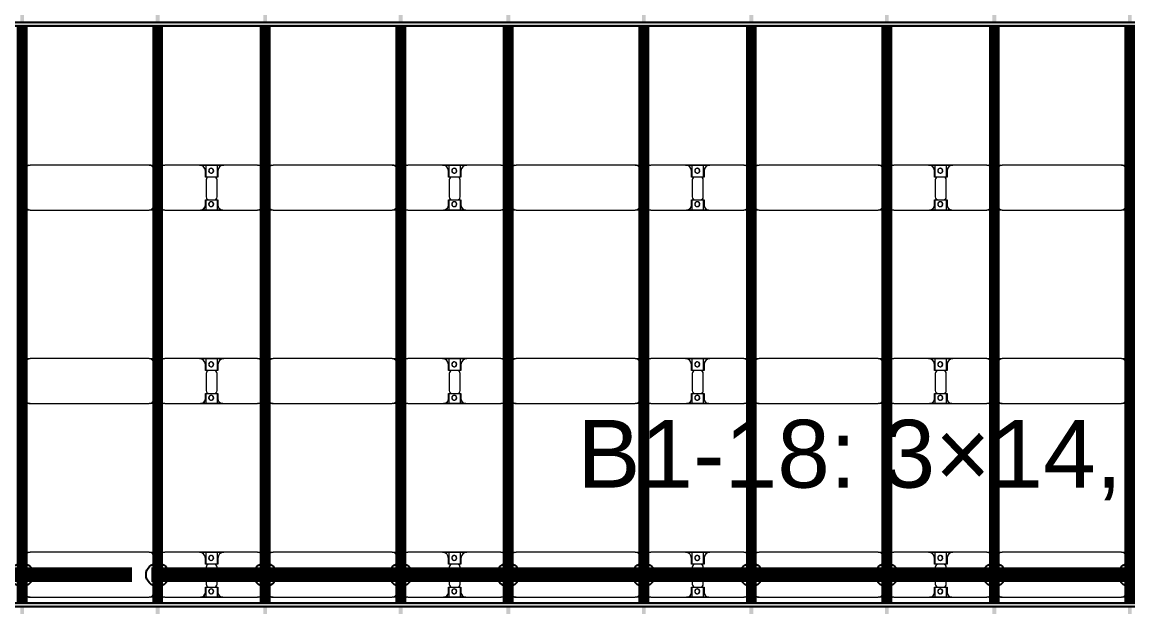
# Model space of a CAD drawing. Header units: millimetres. Extents: x -268744 to 115753, y -96240 to -10461.
# Drawn here: x 1350 to 12770, y -64648 to -58607 of the extents above; entities that cross this region are included whole.
import ezdxf

# ---------------------------------------------------------------- set-up
doc = ezdxf.new("R2010")
doc.units = ezdxf.units.MM
doc.layers.add('A-GENM', color=13, linetype='Continuous', lineweight=9)
doc.layers.add('S-BEAM', color=12, linetype='Continuous', lineweight=9)
doc.layers.add('GC-GHI CHU', color=2, linetype='Continuous')
doc.layers.add('GC-HOP 40x60 GIA CUONG', color=1, linetype='Continuous')
doc.styles.add('GC_VN', font='arial.ttf')

# ---------------------------------------------------------------- blocks, each defined once
blk = doc.blocks.new('Dầm C52 - Hộp 40x60-V24-KHUNG KẾT CẤU BÈ PIN 1')
at = {"layer": 'S-BEAM', "lineweight": 25}
blk.add_hatch(color=4, dxfattribs=at).paths.add_polyline_path([(-145811, -20), (145811, -20), (145811, 20), (-145811, 20)])
at = {"layer": 'S-BEAM', "color": 4, "lineweight": 25}
for p, q in [((-145811, 20), (145811, 20)), ((145811, -20), (-145811, -20))]:
    blk.add_line(p, q, dxfattribs=at)
blk = doc.blocks.new('Dầm C52 - Hộp 40x60-V25-KHUNG KẾT CẤU BÈ PIN 1')
at = {"layer": 'S-BEAM', "lineweight": 25}
blk.add_hatch(color=4, dxfattribs=at).paths.add_polyline_path([(-145426, -20), (145811, -20), (145811, 20), (-145811, 20), (-145811, -20)])
at = {"layer": 'S-BEAM', "color": 4, "lineweight": 25}
for p, q in [((-145811, 20), (145811, 20)), ((145811, -20), (-145811, -20))]:
    blk.add_line(p, q, dxfattribs=at)
blk = doc.blocks.new('Dai phao do pin - DẢI PHAO ĐỠ PIN-V83-KHUNG KẾT CẤU BÈ PIN 1')
at = {"layer": 'A-GENM', "color": 7}
for p, q in [((36968, 242), (37030, 242)), ((36968, 242), (37030, 242)), ((38260, 242), (37030, 242)), ((38260, 242), (38328, 242)), ((38260, 242), (38328, 242)), ((38368, 242), (38420, 242)), ((38368, 242), (38420, 242)), ((38780, 242), (38420, 242)), ((38780, 242), (38962, 242)), ((38962, 242), (38780, 242)), ((38848, 242), (39030, 242)), ((38848, 116), (38848, 242)), ((39030, 242), (38848, 242)), ((38962, 242), (38962, 116)), ((39380, 242), (39030, 242)), ((39380, 242), (39438, 242)), ((39380, 242), (39438, 242)), ((39478, 242), (39540, 242)), ((39478, 242), (39540, 242)), ((40770, 242), (39540, 242)), ((40770, 242), (40838, 242)), ((40770, 242), (40838, 242)), ((40878, 242), (40930, 242)), ((40878, 242), (40930, 242)), ((41290, 242), (40930, 242)), ((41290, 242), (41472, 242)), ((41472, 242), (41290, 242)), ((41358, 242), (41540, 242)), ((41358, 116), (41358, 242)), ((41540, 242), (41358, 242)), ((41472, 242), (41472, 116)), ((41890, 242), (41540, 242)), ((41890, 242), (41948, 242)), ((41890, 242), (41948, 242)), ((41988, 242), (42050, 242)), ((41988, 242), (42050, 242)), ((43280, 242), (42050, 242)), ((43280, 242), (43348, 242)), ((43280, 242), (43348, 242)), ((43388, 242), (43440, 242)), ((43388, 242), (43440, 242)), ((43800, 242), (43440, 242)), ((43800, 242), (43982, 242)), ((43982, 242), (43800, 242)), ((43868, 242), (44050, 242)), ((43868, 116), (43868, 242)), ((44050, 242), (43868, 242)), ((43982, 242), (43982, 116)), ((44400, 242), (44050, 242)), ((44400, 242), (44458, 242)), ((44400, 242), (44458, 242)), ((44498, 242), (44560, 242)), ((44498, 242), (44560, 242)), ((45790, 242), (44560, 242)), ((45790, 242), (45858, 242)), ((45790, 242), (45858, 242)), ((45898, 242), (45950, 242)), ((45898, 242), (45950, 242)), ((46310, 242), (45950, 242)), ((46310, 242), (46492, 242)), ((46492, 242), (46310, 242)), ((46378, 242), (46560, 242)), ((46378, 116), (46378, 242)), ((46560, 242), (46384, 242)), ((46492, 242), (46492, 116)), ((46910, 242), (46560, 242)), ((46910, 242), (46968, 242)), ((46910, 242), (46968, 242)), ((47008, 242), (47070, 242)), ((47008, 242), (47070, 242)), ((48300, 242), (47070, 242)), ((48300, 242), (48368, 242)), ((48300, 242), (48368, 242)), ((36980, 192), (36980, -173)), ((38310, -173), (38310, 192)), ((38370, 192), (38370, -173)), ((38840, 118), (38840, 182)), ((38932, 118), (38840, 118)), ((38970, 118), (38878, 118)), ((38970, 182), (38970, 118)), ((39430, -173), (39430, 192)), ((39490, 192), (39490, -173)), ((40820, -173), (40820, 192)), ((40880, 192), (40880, -173)), ((41350, 118), (41350, 182)), ((41442, 118), (41350, 118)), ((41480, 118), (41388, 118)), ((41480, 182), (41480, 118)), ((41940, -173), (41940, 192)), ((42000, 192), (42000, -173)), ((43330, -173), (43330, 192)), ((43390, 192), (43390, -173)), ((43860, 118), (43860, 182)), ((43952, 118), (43860, 118)), ((43990, 118), (43898, 118)), ((43990, 182), (43990, 118)), ((44450, -173), (44450, 192)), ((44510, 192), (44510, -173)), ((45840, -173), (45840, 192)), ((45900, 192), (45900, -173)), ((46370, 118), (46370, 182)), ((46462, 118), (46370, 118)), ((46500, 118), (46408, 118)), ((46500, 182), (46500, 118)), ((46960, -173), (46960, 192)), ((47020, 192), (47020, -173)), ((48350, -173), (48350, 192)), ((38848, 88), (38848, -88)), ((38962, -88), (38962, 88)), ((41358, 88), (41358, -88)), ((41472, -88), (41472, 88)), ((43868, 88), (43868, -88)), ((43982, -88), (43982, 88)), ((46378, 88), (46378, -88)), ((46492, -88), (46492, 88)), ((37030, -223), (36968, -223)), ((37030, -223), (36968, -223)), ((37030, -223), (38260, -223)), ((38328, -223), (38260, -223)), ((38328, -223), (38260, -223)), ((38420, -223), (38368, -223)), ((38420, -223), (38368, -223)), ((38420, -223), (38790, -223)), ((38962, -223), (38790, -223)), ((38790, -223), (38962, -223)), ((38840, -173), (38840, -118)), ((38840, -118), (38932, -118)), ((38848, -223), (38848, -116)), ((39020, -223), (38848, -223)), ((38848, -223), (39020, -223)), ((38878, -118), (38970, -118)), ((38962, -116), (38962, -223)), ((38970, -118), (38970, -173)), ((39020, -223), (39380, -223)), ((39438, -223), (39380, -223)), ((39438, -223), (39380, -223)), ((39540, -223), (39478, -223)), ((39540, -223), (39478, -223)), ((39540, -223), (40770, -223)), ((40838, -223), (40770, -223)), ((40838, -223), (40770, -223)), ((40930, -223), (40878, -223)), ((40930, -223), (40878, -223)), ((40930, -223), (41300, -223)), ((41472, -223), (41300, -223)), ((41300, -223), (41472, -223)), ((41350, -173), (41350, -118)), ((41350, -118), (41442, -118)), ((41358, -223), (41358, -116)), ((41530, -223), (41358, -223)), ((41358, -223), (41530, -223)), ((41388, -118), (41480, -118)), ((41472, -116), (41472, -223)), ((41480, -118), (41480, -173)), ((41530, -223), (41890, -223)), ((41948, -223), (41890, -223)), ((41948, -223), (41890, -223)), ((42050, -223), (41988, -223)), ((42050, -223), (41988, -223)), ((42050, -223), (43280, -223)), ((43348, -223), (43280, -223)), ((43348, -223), (43280, -223)), ((43440, -223), (43388, -223)), ((43440, -223), (43388, -223)), ((43440, -223), (43810, -223)), ((43982, -223), (43810, -223)), ((43810, -223), (43982, -223)), ((43860, -173), (43860, -118)), ((43860, -118), (43952, -118)), ((43868, -223), (43868, -116)), ((44040, -223), (43868, -223)), ((43868, -223), (44040, -223)), ((43898, -118), (43990, -118)), ((43982, -116), (43982, -223)), ((43990, -118), (43990, -173)), ((44040, -223), (44400, -223)), ((44458, -223), (44400, -223)), ((44458, -223), (44400, -223)), ((44560, -223), (44498, -223)), ((44560, -223), (44498, -223)), ((44560, -223), (45790, -223)), ((45858, -223), (45790, -223)), ((45858, -223), (45790, -223)), ((45950, -223), (45898, -223)), ((45950, -223), (45898, -223)), ((45950, -223), (46320, -223)), ((46492, -223), (46320, -223)), ((46320, -223), (46492, -223)), ((46370, -173), (46370, -118)), ((46370, -118), (46462, -118)), ((46378, -223), (46378, -116)), ((46550, -223), (46378, -223)), ((46384, -223), (46550, -223)), ((46408, -118), (46500, -118)), ((46492, -116), (46492, -223)), ((46500, -118), (46500, -173)), ((46550, -223), (46910, -223)), ((46968, -223), (46910, -223)), ((46968, -223), (46910, -223)), ((47070, -223), (47008, -223)), ((47070, -223), (47008, -223)), ((47070, -223), (48300, -223)), ((48368, -223), (48300, -223)), ((48368, -223), (48300, -223))]:
    blk.add_line(p, q, dxfattribs=at)
for centre, radius, start, end in [((37030, 192), 50, 90, 180), ((37030, 192), 50, 105, 135), ((38260, 192), 50, 0, 90), ((38260, 192), 50, 60, 90), ((38420, 192), 50, 90, 180), ((38420, 192), 50, 105, 180), ((38780, 182), 60, 360, 90), ((38780, 182), 60, 360, 60), ((39030, 182), 60, 90, 180), ((39030, 182), 60, 120, 180), ((39380, 192), 50, 0, 90), ((39380, 192), 50, 0, 75), ((39540, 192), 50, 90, 180), ((39540, 192), 50, 105, 135), ((40770, 192), 50, 0, 90), ((40770, 192), 50, 60, 90), ((40930, 192), 50, 90, 180), ((40930, 192), 50, 105, 180), ((41290, 182), 60, 0, 90), ((41290, 182), 60, 0, 60), ((41540, 182), 60, 90, 180), ((41540, 182), 60, 120, 180), ((41890, 192), 50, 0, 90), ((41890, 192), 50, 0, 75), ((42050, 192), 50, 90, 180), ((42050, 192), 50, 105, 135), ((43280, 192), 50, 0, 90), ((43280, 192), 50, 60, 90), ((43440, 192), 50, 90, 180), ((43440, 192), 50, 105, 180), ((43800, 182), 60, 360, 90), ((43800, 182), 60, 360, 60), ((44050, 182), 60, 90, 180), ((44050, 182), 60, 120, 180), ((44400, 192), 50, 0, 90), ((44400, 192), 50, 0, 75), ((44560, 192), 50, 90, 180), ((44560, 192), 50, 105, 135), ((45790, 192), 50, 0, 90), ((45790, 192), 50, 60, 90), ((45950, 192), 50, 90, 180), ((45950, 192), 50, 105, 180), ((46310, 182), 60, 0, 90), ((46310, 182), 60, 0, 60), ((46560, 182), 60, 90, 180), ((46560, 182), 60, 120, 180), ((46910, 192), 50, 0, 90), ((46910, 192), 50, 0, 75), ((47070, 192), 50, 90, 180), ((47070, 192), 50, 105, 135), ((48300, 192), 50, 0, 90), ((48300, 192), 50, 60, 90), ((37030, 192), 50, 150, 180), ((38260, 192), 50, 15, 30), ((38878, 88), 30, 90, 180), ((38899, 183), 25, 360, 180), ((38899, 183), 25, 0, 165), ((38899, 183), 25, 180, 0), ((38901, 183), 25, 360, 180), ((38901, 183), 25, 90, 180), ((38901, 183), 25, 180, 360), ((38901, 183), 25, 180, 300), ((38899, 183), 25, 210, 0), ((38901, 183), 25, 15, 75), ((38901, 183), 25, 330, 345), ((38932, 88), 30, 0, 90), ((39540, 192), 50, 150, 180), ((40770, 192), 50, 15, 30), ((41388, 88), 30, 90, 180), ((41409, 183), 25, 0, 180), ((41409, 183), 25, 0, 165), ((41409, 183), 25, 180, 360), ((41411, 183), 25, 360, 180), ((41411, 183), 25, 90, 180), ((41411, 183), 25, 180, 0), ((41411, 183), 25, 180, 300), ((41409, 183), 25, 210, 0), ((41411, 183), 25, 15, 75), ((41411, 183), 25, 330, 345), ((41442, 88), 30, 0, 90), ((42050, 192), 50, 150, 180), ((43280, 192), 50, 15, 30), ((43898, 88), 30, 90, 180), ((43919, 183), 25, 360, 180), ((43919, 183), 25, 360, 165), ((43919, 183), 25, 180, 360), ((43921, 183), 25, 360, 180), ((43921, 183), 25, 90, 180), ((43921, 183), 25, 180, 360), ((43921, 183), 25, 180, 300), ((43919, 183), 25, 210, 360), ((43921, 183), 25, 15, 75), ((43921, 183), 25, 330, 345), ((43952, 88), 30, 0, 90), ((44560, 192), 50, 150, 180), ((45790, 192), 50, 15, 30), ((46408, 88), 30, 90, 180), ((46429, 183), 25, 0, 180), ((46429, 183), 25, 0, 165), ((46429, 183), 25, 180, 360), ((46431, 183), 25, 0, 180), ((46431, 183), 25, 90, 180), ((46431, 183), 25, 180, 0), ((46431, 183), 25, 180, 300), ((46429, 183), 25, 210, 0), ((46431, 183), 25, 15, 75), ((46431, 183), 25, 330, 345), ((46462, 88), 30, 0, 90), ((47070, 192), 50, 150, 180), ((48300, 192), 50, 15, 30), ((38878, -88), 30, 180, 270), ((38932, -88), 30, 270, 0), ((41388, -88), 30, 180, 270), ((41442, -88), 30, 270, 360), ((43898, -88), 30, 180, 270), ((43952, -88), 30, 270, 0), ((46408, -88), 30, 180, 270), ((46462, -88), 30, 270, 360), ((37030, -173), 50, 180, 270), ((37030, -173), 50, 180, 210), ((37030, -173), 50, 240, 270), ((38260, -173), 50, 270, 0), ((38260, -173), 50, 285, 300), ((38260, -173), 50, 330, 360), ((38420, -173), 50, 180, 270), ((38420, -173), 50, 180, 255), ((38790, -173), 50, 270, 360), ((38790, -173), 50, 285, 360), ((38899, -162), 25, 0, 180), ((38899, -162), 25, 105, 165), ((38899, -162), 25, 180, 0), ((38899, -162), 25, 195, 0), ((38901, -162), 25, 360, 180), ((38901, -162), 25, 105, 180), ((38901, -162), 25, 180, 0), ((38901, -162), 25, 180, 270), ((38899, -162), 25, 0, 75), ((38901, -162), 25, 15, 75), ((38901, -162), 25, 285, 345), ((39020, -173), 50, 180, 270), ((39020, -173), 50, 180, 255), ((39380, -173), 50, 270, 0), ((39380, -173), 50, 285, 0), ((39540, -173), 50, 180, 270), ((39540, -173), 50, 180, 210), ((39540, -173), 50, 240, 270), ((40770, -173), 50, 270, 360), ((40770, -173), 50, 285, 300), ((40770, -173), 50, 330, 360), ((40930, -173), 50, 180, 270), ((40930, -173), 50, 180, 255), ((41300, -173), 50, 270, 0), ((41300, -173), 50, 285, 0), ((41409, -162), 25, 360, 180), ((41409, -162), 25, 105, 165), ((41409, -162), 25, 180, 360), ((41409, -162), 25, 195, 360), ((41411, -162), 25, 360, 180), ((41411, -162), 25, 105, 180), ((41411, -162), 25, 180, 360), ((41411, -162), 25, 180, 270), ((41409, -162), 25, 360, 75), ((41411, -162), 25, 15, 75), ((41411, -162), 25, 285, 345), ((41530, -173), 50, 180, 270), ((41530, -173), 50, 180, 255), ((41890, -173), 50, 270, 0), ((41890, -173), 50, 285, 0), ((42050, -173), 50, 180, 270), ((42050, -173), 50, 180, 210), ((42050, -173), 50, 240, 270), ((43280, -173), 50, 270, 0), ((43280, -173), 50, 285, 300), ((43280, -173), 50, 330, 360), ((43440, -173), 50, 180, 270), ((43440, -173), 50, 180, 255), ((43810, -173), 50, 270, 360), ((43810, -173), 50, 285, 0), ((43919, -162), 25, 0, 180), ((43919, -162), 25, 105, 165), ((43919, -162), 25, 180, 0), ((43919, -162), 25, 195, 0), ((43921, -162), 25, 0, 180), ((43921, -162), 25, 105, 180), ((43921, -162), 25, 180, 0), ((43921, -162), 25, 180, 270), ((43919, -162), 25, 0, 75), ((43921, -162), 25, 15, 75), ((43921, -162), 25, 285, 345), ((44040, -173), 50, 180, 270), ((44040, -173), 50, 180, 255), ((44400, -173), 50, 270, 360), ((44400, -173), 50, 285, 360), ((44560, -173), 50, 180, 270), ((44560, -173), 50, 180, 210), ((44560, -173), 50, 240, 270), ((45790, -173), 50, 270, 0), ((45790, -173), 50, 285, 300), ((45790, -173), 50, 330, 360), ((45950, -173), 50, 180, 270), ((45950, -173), 50, 180, 255), ((46320, -173), 50, 270, 0), ((46320, -173), 50, 285, 0), ((46429, -162), 25, 0, 180), ((46429, -162), 25, 105, 165), ((46429, -162), 25, 180, 0), ((46429, -162), 25, 195, 0), ((46431, -162), 25, 0, 180), ((46431, -162), 25, 105, 180), ((46431, -162), 25, 180, 0), ((46431, -162), 25, 180, 270), ((46429, -162), 25, 0, 75), ((46431, -162), 25, 15, 75), ((46431, -162), 25, 285, 345), ((46550, -173), 50, 180, 270), ((46550, -173), 50, 180, 255), ((46910, -173), 50, 270, 0), ((46910, -173), 50, 285, 360), ((47070, -173), 50, 180, 270), ((47070, -173), 50, 180, 210), ((47070, -173), 50, 240, 270), ((48300, -173), 50, 270, 0), ((48300, -173), 50, 285, 300), ((48300, -173), 50, 330, 0)]:
    blk.add_arc(centre, radius, start, end, dxfattribs=at)
blk = doc.blocks.new('Dai phao do pin - DẢI PHAO ĐỠ PIN-V85-KHUNG KẾT CẤU BÈ PIN 1')
at = {"layer": 'A-GENM', "color": 7}
for p, q in [((36968, 242), (37030, 242)), ((36968, 242), (37030, 242)), ((38260, 242), (37030, 242)), ((38260, 242), (38328, 242)), ((38260, 242), (38328, 242)), ((38368, 242), (38420, 242)), ((38368, 242), (38420, 242)), ((38780, 242), (38420, 242)), ((38780, 242), (38962, 242)), ((38962, 242), (38780, 242)), ((38848, 242), (39030, 242)), ((38848, 116), (38848, 242)), ((39030, 242), (38848, 242)), ((38962, 242), (38962, 116)), ((39380, 242), (39030, 242)), ((39380, 242), (39438, 242)), ((39380, 242), (39438, 242)), ((39478, 242), (39540, 242)), ((39478, 242), (39540, 242)), ((40770, 242), (39540, 242)), ((40770, 242), (40838, 242)), ((40770, 242), (40838, 242)), ((40878, 242), (40930, 242)), ((40878, 242), (40930, 242)), ((41290, 242), (40930, 242)), ((41290, 242), (41472, 242)), ((41472, 242), (41290, 242)), ((41358, 242), (41540, 242)), ((41358, 116), (41358, 242)), ((41540, 242), (41358, 242)), ((41472, 242), (41472, 116)), ((41890, 242), (41540, 242)), ((41890, 242), (41948, 242)), ((41890, 242), (41948, 242)), ((41988, 242), (42050, 242)), ((41988, 242), (42050, 242)), ((43280, 242), (42050, 242)), ((43280, 242), (43348, 242)), ((43280, 242), (43348, 242)), ((43388, 242), (43440, 242)), ((43388, 242), (43440, 242)), ((43800, 242), (43440, 242)), ((43800, 242), (43982, 242)), ((43982, 242), (43800, 242)), ((43868, 242), (44050, 242)), ((43868, 116), (43868, 242)), ((44050, 242), (43868, 242)), ((43982, 242), (43982, 116)), ((44400, 242), (44050, 242)), ((44400, 242), (44458, 242)), ((44400, 242), (44458, 242)), ((44498, 242), (44560, 242)), ((44498, 242), (44560, 242)), ((45790, 242), (44560, 242)), ((45790, 242), (45858, 242)), ((45790, 242), (45858, 242)), ((45898, 242), (45950, 242)), ((45898, 242), (45950, 242)), ((46310, 242), (45950, 242)), ((46310, 242), (46492, 242)), ((46492, 242), (46310, 242)), ((46378, 242), (46560, 242)), ((46378, 116), (46378, 242)), ((46560, 242), (46384, 242)), ((46492, 242), (46492, 116)), ((46910, 242), (46560, 242)), ((46910, 242), (46968, 242)), ((46910, 242), (46968, 242)), ((47008, 242), (47070, 242)), ((47008, 242), (47070, 242)), ((48300, 242), (47070, 242)), ((48300, 242), (48368, 242)), ((48300, 242), (48368, 242)), ((36980, 192), (36980, -173)), ((38310, -173), (38310, 192)), ((38370, 192), (38370, -173)), ((38840, 118), (38840, 182)), ((38932, 118), (38840, 118)), ((38970, 118), (38878, 118)), ((38970, 182), (38970, 118)), ((39430, -173), (39430, 192)), ((39490, 192), (39490, -173)), ((40820, -173), (40820, 192)), ((40880, 192), (40880, -173)), ((41350, 118), (41350, 182)), ((41442, 118), (41350, 118)), ((41480, 118), (41388, 118)), ((41480, 182), (41480, 118)), ((41940, -173), (41940, 192)), ((42000, 192), (42000, -173)), ((43330, -173), (43330, 192)), ((43390, 192), (43390, -173)), ((43860, 118), (43860, 182)), ((43952, 118), (43860, 118)), ((43990, 118), (43898, 118)), ((43990, 182), (43990, 118)), ((44450, -173), (44450, 192)), ((44510, 192), (44510, -173)), ((45840, -173), (45840, 192)), ((45900, 192), (45900, -173)), ((46370, 118), (46370, 182)), ((46462, 118), (46370, 118)), ((46500, 118), (46408, 118)), ((46500, 182), (46500, 118)), ((46960, -173), (46960, 192)), ((47020, 192), (47020, -173)), ((48350, -173), (48350, 192)), ((38848, 88), (38848, -88)), ((38962, -88), (38962, 88)), ((41358, 88), (41358, -88)), ((41472, -88), (41472, 88)), ((43868, 88), (43868, -88)), ((43982, -88), (43982, 88)), ((46378, 88), (46378, -88)), ((46492, -88), (46492, 88)), ((37030, -223), (36968, -223)), ((37030, -223), (36968, -223)), ((37030, -223), (38260, -223)), ((38328, -223), (38260, -223)), ((38328, -223), (38260, -223)), ((38420, -223), (38368, -223)), ((38420, -223), (38368, -223)), ((38420, -223), (38790, -223)), ((38962, -223), (38790, -223)), ((38790, -223), (38962, -223)), ((38840, -173), (38840, -118)), ((38840, -118), (38932, -118)), ((38848, -223), (38848, -116)), ((39020, -223), (38848, -223)), ((38848, -223), (39020, -223)), ((38878, -118), (38970, -118)), ((38962, -116), (38962, -223)), ((38970, -118), (38970, -173)), ((39020, -223), (39380, -223)), ((39438, -223), (39380, -223)), ((39438, -223), (39380, -223)), ((39540, -223), (39478, -223)), ((39540, -223), (39478, -223)), ((39540, -223), (40770, -223)), ((40838, -223), (40770, -223)), ((40838, -223), (40770, -223)), ((40930, -223), (40878, -223)), ((40930, -223), (40878, -223)), ((40930, -223), (41300, -223)), ((41472, -223), (41300, -223)), ((41300, -223), (41472, -223)), ((41350, -173), (41350, -118)), ((41350, -118), (41442, -118)), ((41358, -223), (41358, -116)), ((41530, -223), (41358, -223)), ((41358, -223), (41530, -223)), ((41388, -118), (41480, -118)), ((41472, -116), (41472, -223)), ((41480, -118), (41480, -173)), ((41530, -223), (41890, -223)), ((41948, -223), (41890, -223)), ((41948, -223), (41890, -223)), ((42050, -223), (41988, -223)), ((42050, -223), (41988, -223)), ((42050, -223), (43280, -223)), ((43348, -223), (43280, -223)), ((43348, -223), (43280, -223)), ((43440, -223), (43388, -223)), ((43440, -223), (43388, -223)), ((43440, -223), (43810, -223)), ((43982, -223), (43810, -223)), ((43810, -223), (43982, -223)), ((43860, -173), (43860, -118)), ((43860, -118), (43952, -118)), ((43868, -223), (43868, -116)), ((44040, -223), (43868, -223)), ((43868, -223), (44040, -223)), ((43898, -118), (43990, -118)), ((43982, -116), (43982, -223)), ((43990, -118), (43990, -173)), ((44040, -223), (44400, -223)), ((44458, -223), (44400, -223)), ((44458, -223), (44400, -223)), ((44560, -223), (44498, -223)), ((44560, -223), (44498, -223)), ((44560, -223), (45790, -223)), ((45858, -223), (45790, -223)), ((45858, -223), (45790, -223)), ((45950, -223), (45898, -223)), ((45950, -223), (45898, -223)), ((45950, -223), (46320, -223)), ((46492, -223), (46320, -223)), ((46320, -223), (46492, -223)), ((46370, -173), (46370, -118)), ((46370, -118), (46462, -118)), ((46378, -223), (46378, -116)), ((46550, -223), (46378, -223)), ((46384, -223), (46550, -223)), ((46408, -118), (46500, -118)), ((46492, -116), (46492, -223)), ((46500, -118), (46500, -173)), ((46550, -223), (46910, -223)), ((46968, -223), (46910, -223)), ((46968, -223), (46910, -223)), ((47070, -223), (47008, -223)), ((47070, -223), (47008, -223)), ((47070, -223), (48300, -223)), ((48368, -223), (48300, -223)), ((48368, -223), (48300, -223))]:
    blk.add_line(p, q, dxfattribs=at)
for centre, radius, start, end in [((37030, 192), 50, 90, 180), ((37030, 192), 50, 105, 135), ((38260, 192), 50, 0, 90), ((38260, 192), 50, 60, 90), ((38420, 192), 50, 90, 180), ((38420, 192), 50, 105, 180), ((38780, 182), 60, 360, 90), ((38780, 182), 60, 360, 60), ((39030, 182), 60, 90, 180), ((39030, 182), 60, 120, 180), ((39380, 192), 50, 0, 90), ((39380, 192), 50, 0, 75), ((39540, 192), 50, 90, 180), ((39540, 192), 50, 105, 135), ((40770, 192), 50, 0, 90), ((40770, 192), 50, 60, 90), ((40930, 192), 50, 90, 180), ((40930, 192), 50, 105, 180), ((41290, 182), 60, 0, 90), ((41290, 182), 60, 0, 60), ((41540, 182), 60, 90, 180), ((41540, 182), 60, 120, 180), ((41890, 192), 50, 0, 90), ((41890, 192), 50, 0, 75), ((42050, 192), 50, 90, 180), ((42050, 192), 50, 105, 135), ((43280, 192), 50, 0, 90), ((43280, 192), 50, 60, 90), ((43440, 192), 50, 90, 180), ((43440, 192), 50, 105, 180), ((43800, 182), 60, 360, 90), ((43800, 182), 60, 360, 60), ((44050, 182), 60, 90, 180), ((44050, 182), 60, 120, 180), ((44400, 192), 50, 0, 90), ((44400, 192), 50, 0, 75), ((44560, 192), 50, 90, 180), ((44560, 192), 50, 105, 135), ((45790, 192), 50, 0, 90), ((45790, 192), 50, 60, 90), ((45950, 192), 50, 90, 180), ((45950, 192), 50, 105, 180), ((46310, 182), 60, 0, 90), ((46310, 182), 60, 0, 60), ((46560, 182), 60, 90, 180), ((46560, 182), 60, 120, 180), ((46910, 192), 50, 0, 90), ((46910, 192), 50, 0, 75), ((47070, 192), 50, 90, 180), ((47070, 192), 50, 105, 135), ((48300, 192), 50, 0, 90), ((48300, 192), 50, 60, 90), ((37030, 192), 50, 150, 180), ((38260, 192), 50, 15, 30), ((38878, 88), 30, 90, 180), ((38899, 183), 25, 360, 180), ((38899, 183), 25, 0, 165), ((38899, 183), 25, 180, 0), ((38901, 183), 25, 360, 180), ((38901, 183), 25, 90, 180), ((38901, 183), 25, 180, 360), ((38901, 183), 25, 180, 300), ((38899, 183), 25, 210, 0), ((38901, 183), 25, 15, 75), ((38901, 183), 25, 330, 345), ((38932, 88), 30, 0, 90), ((39540, 192), 50, 150, 180), ((40770, 192), 50, 15, 30), ((41388, 88), 30, 90, 180), ((41409, 183), 25, 0, 180), ((41409, 183), 25, 0, 165), ((41409, 183), 25, 180, 360), ((41411, 183), 25, 360, 180), ((41411, 183), 25, 90, 180), ((41411, 183), 25, 180, 0), ((41411, 183), 25, 180, 300), ((41409, 183), 25, 210, 0), ((41411, 183), 25, 15, 75), ((41411, 183), 25, 330, 345), ((41442, 88), 30, 0, 90), ((42050, 192), 50, 150, 180), ((43280, 192), 50, 15, 30), ((43898, 88), 30, 90, 180), ((43919, 183), 25, 360, 180), ((43919, 183), 25, 360, 165), ((43919, 183), 25, 180, 360), ((43921, 183), 25, 360, 180), ((43921, 183), 25, 90, 180), ((43921, 183), 25, 180, 360), ((43921, 183), 25, 180, 300), ((43919, 183), 25, 210, 360), ((43921, 183), 25, 15, 75), ((43921, 183), 25, 330, 345), ((43952, 88), 30, 0, 90), ((44560, 192), 50, 150, 180), ((45790, 192), 50, 15, 30), ((46408, 88), 30, 90, 180), ((46429, 183), 25, 0, 180), ((46429, 183), 25, 0, 165), ((46429, 183), 25, 180, 360), ((46431, 183), 25, 0, 180), ((46431, 183), 25, 90, 180), ((46431, 183), 25, 180, 0), ((46431, 183), 25, 180, 300), ((46429, 183), 25, 210, 0), ((46431, 183), 25, 15, 75), ((46431, 183), 25, 330, 345), ((46462, 88), 30, 0, 90), ((47070, 192), 50, 150, 180), ((48300, 192), 50, 15, 30), ((38878, -88), 30, 180, 270), ((38932, -88), 30, 270, 0), ((41388, -88), 30, 180, 270), ((41442, -88), 30, 270, 360), ((43898, -88), 30, 180, 270), ((43952, -88), 30, 270, 0), ((46408, -88), 30, 180, 270), ((46462, -88), 30, 270, 360), ((37030, -173), 50, 180, 270), ((37030, -173), 50, 180, 210), ((37030, -173), 50, 240, 270), ((38260, -173), 50, 270, 0), ((38260, -173), 50, 285, 300), ((38260, -173), 50, 330, 360), ((38420, -173), 50, 180, 270), ((38420, -173), 50, 180, 255), ((38790, -173), 50, 270, 360), ((38790, -173), 50, 285, 360), ((38899, -162), 25, 0, 180), ((38899, -162), 25, 105, 165), ((38899, -162), 25, 180, 0), ((38899, -162), 25, 195, 0), ((38901, -162), 25, 360, 180), ((38901, -162), 25, 105, 180), ((38901, -162), 25, 180, 0), ((38901, -162), 25, 180, 270), ((38899, -162), 25, 0, 75), ((38901, -162), 25, 15, 75), ((38901, -162), 25, 285, 345), ((39020, -173), 50, 180, 270), ((39020, -173), 50, 180, 255), ((39380, -173), 50, 270, 0), ((39380, -173), 50, 285, 0), ((39540, -173), 50, 180, 270), ((39540, -173), 50, 180, 210), ((39540, -173), 50, 240, 270), ((40770, -173), 50, 270, 360), ((40770, -173), 50, 285, 300), ((40770, -173), 50, 330, 360), ((40930, -173), 50, 180, 270), ((40930, -173), 50, 180, 255), ((41300, -173), 50, 270, 0), ((41300, -173), 50, 285, 0), ((41409, -162), 25, 360, 180), ((41409, -162), 25, 105, 165), ((41409, -162), 25, 180, 360), ((41409, -162), 25, 195, 360), ((41411, -162), 25, 360, 180), ((41411, -162), 25, 105, 180), ((41411, -162), 25, 180, 360), ((41411, -162), 25, 180, 270), ((41409, -162), 25, 360, 75), ((41411, -162), 25, 15, 75), ((41411, -162), 25, 285, 345), ((41530, -173), 50, 180, 270), ((41530, -173), 50, 180, 255), ((41890, -173), 50, 270, 0), ((41890, -173), 50, 285, 0), ((42050, -173), 50, 180, 270), ((42050, -173), 50, 180, 210), ((42050, -173), 50, 240, 270), ((43280, -173), 50, 270, 0), ((43280, -173), 50, 285, 300), ((43280, -173), 50, 330, 360), ((43440, -173), 50, 180, 270), ((43440, -173), 50, 180, 255), ((43810, -173), 50, 270, 360), ((43810, -173), 50, 285, 0), ((43919, -162), 25, 0, 180), ((43919, -162), 25, 105, 165), ((43919, -162), 25, 180, 0), ((43919, -162), 25, 195, 0), ((43921, -162), 25, 0, 180), ((43921, -162), 25, 105, 180), ((43921, -162), 25, 180, 0), ((43921, -162), 25, 180, 270), ((43919, -162), 25, 0, 75), ((43921, -162), 25, 15, 75), ((43921, -162), 25, 285, 345), ((44040, -173), 50, 180, 270), ((44040, -173), 50, 180, 255), ((44400, -173), 50, 270, 360), ((44400, -173), 50, 285, 360), ((44560, -173), 50, 180, 270), ((44560, -173), 50, 180, 210), ((44560, -173), 50, 240, 270), ((45790, -173), 50, 270, 0), ((45790, -173), 50, 285, 300), ((45790, -173), 50, 330, 360), ((45950, -173), 50, 180, 270), ((45950, -173), 50, 180, 255), ((46320, -173), 50, 270, 0), ((46320, -173), 50, 285, 0), ((46429, -162), 25, 0, 180), ((46429, -162), 25, 105, 165), ((46429, -162), 25, 180, 0), ((46429, -162), 25, 195, 0), ((46431, -162), 25, 0, 180), ((46431, -162), 25, 105, 180), ((46431, -162), 25, 180, 0), ((46431, -162), 25, 180, 270), ((46429, -162), 25, 0, 75), ((46431, -162), 25, 15, 75), ((46431, -162), 25, 285, 345), ((46550, -173), 50, 180, 270), ((46550, -173), 50, 180, 255), ((46910, -173), 50, 270, 0), ((46910, -173), 50, 285, 360), ((47070, -173), 50, 180, 270), ((47070, -173), 50, 180, 210), ((47070, -173), 50, 240, 270), ((48300, -173), 50, 270, 0), ((48300, -173), 50, 285, 300), ((48300, -173), 50, 330, 0)]:
    blk.add_arc(centre, radius, start, end, dxfattribs=at)
blk = doc.blocks.new('Dai phao do pin - DẢI PHAO ĐỠ PIN-V86-KHUNG KẾT CẤU BÈ PIN 1')
at = {"layer": 'A-GENM', "color": 7}
for p, q in [((36968, 242), (37030, 242)), ((36968, 242), (37030, 242)), ((38260, 242), (37030, 242)), ((38260, 242), (38328, 242)), ((38260, 242), (38328, 242)), ((38368, 242), (38420, 242)), ((38368, 242), (38420, 242)), ((38780, 242), (38420, 242)), ((38780, 242), (38962, 242)), ((38962, 242), (38780, 242)), ((38848, 242), (39030, 242)), ((38848, 116), (38848, 242)), ((39030, 242), (38848, 242)), ((38962, 242), (38962, 116)), ((39380, 242), (39030, 242)), ((39380, 242), (39438, 242)), ((39380, 242), (39438, 242)), ((39478, 242), (39540, 242)), ((39478, 242), (39540, 242)), ((40770, 242), (39540, 242)), ((40770, 242), (40838, 242)), ((40770, 242), (40838, 242)), ((40878, 242), (40930, 242)), ((40878, 242), (40930, 242)), ((41290, 242), (40930, 242)), ((41290, 242), (41472, 242)), ((41472, 242), (41290, 242)), ((41358, 242), (41540, 242)), ((41358, 116), (41358, 242)), ((41540, 242), (41358, 242)), ((41472, 242), (41472, 116)), ((41890, 242), (41540, 242)), ((41890, 242), (41948, 242)), ((41890, 242), (41948, 242)), ((41988, 242), (42050, 242)), ((41988, 242), (42050, 242)), ((43280, 242), (42050, 242)), ((43280, 242), (43348, 242)), ((43280, 242), (43348, 242)), ((43388, 242), (43440, 242)), ((43388, 242), (43440, 242)), ((43800, 242), (43440, 242)), ((43800, 242), (43982, 242)), ((43982, 242), (43800, 242)), ((43868, 242), (44050, 242)), ((43868, 116), (43868, 242)), ((44050, 242), (43868, 242)), ((43982, 242), (43982, 116)), ((44400, 242), (44050, 242)), ((44400, 242), (44458, 242)), ((44400, 242), (44458, 242)), ((44498, 242), (44560, 242)), ((44498, 242), (44560, 242)), ((45790, 242), (44560, 242)), ((45790, 242), (45858, 242)), ((45790, 242), (45858, 242)), ((45898, 242), (45950, 242)), ((45898, 242), (45950, 242)), ((46310, 242), (45950, 242)), ((46310, 242), (46492, 242)), ((46492, 242), (46310, 242)), ((46378, 242), (46560, 242)), ((46378, 116), (46378, 242)), ((46560, 242), (46384, 242)), ((46492, 242), (46492, 116)), ((46910, 242), (46560, 242)), ((46910, 242), (46968, 242)), ((46910, 242), (46968, 242)), ((47008, 242), (47070, 242)), ((47008, 242), (47070, 242)), ((48300, 242), (47070, 242)), ((48300, 242), (48368, 242)), ((48300, 242), (48368, 242)), ((36980, 192), (36980, -173)), ((38310, -173), (38310, 192)), ((38370, 192), (38370, -173)), ((38840, 118), (38840, 182)), ((38932, 118), (38840, 118)), ((38970, 118), (38878, 118)), ((38970, 182), (38970, 118)), ((39430, -173), (39430, 192)), ((39490, 192), (39490, -173)), ((40820, -173), (40820, 192)), ((40880, 192), (40880, -173)), ((41350, 118), (41350, 182)), ((41442, 118), (41350, 118)), ((41480, 118), (41388, 118)), ((41480, 182), (41480, 118)), ((41940, -173), (41940, 192)), ((42000, 192), (42000, -173)), ((43330, -173), (43330, 192)), ((43390, 192), (43390, -173)), ((43860, 118), (43860, 182)), ((43952, 118), (43860, 118)), ((43990, 118), (43898, 118)), ((43990, 182), (43990, 118)), ((44450, -173), (44450, 192)), ((44510, 192), (44510, -173)), ((45840, -173), (45840, 192)), ((45900, 192), (45900, -173)), ((46370, 118), (46370, 182)), ((46462, 118), (46370, 118)), ((46500, 118), (46408, 118)), ((46500, 182), (46500, 118)), ((46960, -173), (46960, 192)), ((47020, 192), (47020, -173)), ((48350, -173), (48350, 192)), ((38848, 88), (38848, -88)), ((38962, -88), (38962, 88)), ((41358, 88), (41358, -88)), ((41472, -88), (41472, 88)), ((43868, 88), (43868, -88)), ((43982, -88), (43982, 88)), ((46378, 88), (46378, -88)), ((46492, -88), (46492, 88)), ((37030, -223), (36968, -223)), ((37030, -223), (36968, -223)), ((37030, -223), (38260, -223)), ((38328, -223), (38260, -223)), ((38328, -223), (38260, -223)), ((38420, -223), (38368, -223)), ((38420, -223), (38368, -223)), ((38420, -223), (38790, -223)), ((38962, -223), (38790, -223)), ((38790, -223), (38962, -223)), ((38840, -173), (38840, -118)), ((38840, -118), (38932, -118)), ((38848, -223), (38848, -116)), ((39020, -223), (38848, -223)), ((38848, -223), (39020, -223)), ((38878, -118), (38970, -118)), ((38962, -116), (38962, -223)), ((38970, -118), (38970, -173)), ((39020, -223), (39380, -223)), ((39438, -223), (39380, -223)), ((39438, -223), (39380, -223)), ((39540, -223), (39478, -223)), ((39540, -223), (39478, -223)), ((39540, -223), (40770, -223)), ((40838, -223), (40770, -223)), ((40838, -223), (40770, -223)), ((40930, -223), (40878, -223)), ((40930, -223), (40878, -223)), ((40930, -223), (41300, -223)), ((41472, -223), (41300, -223)), ((41300, -223), (41472, -223)), ((41350, -173), (41350, -118)), ((41350, -118), (41442, -118)), ((41358, -223), (41358, -116)), ((41530, -223), (41358, -223)), ((41358, -223), (41530, -223)), ((41388, -118), (41480, -118)), ((41472, -116), (41472, -223)), ((41480, -118), (41480, -173)), ((41530, -223), (41890, -223)), ((41948, -223), (41890, -223)), ((41948, -223), (41890, -223)), ((42050, -223), (41988, -223)), ((42050, -223), (41988, -223)), ((42050, -223), (43280, -223)), ((43348, -223), (43280, -223)), ((43348, -223), (43280, -223)), ((43440, -223), (43388, -223)), ((43440, -223), (43388, -223)), ((43440, -223), (43810, -223)), ((43982, -223), (43810, -223)), ((43810, -223), (43982, -223)), ((43860, -173), (43860, -118)), ((43860, -118), (43952, -118)), ((43868, -223), (43868, -116)), ((44040, -223), (43868, -223)), ((43868, -223), (44040, -223)), ((43898, -118), (43990, -118)), ((43982, -116), (43982, -223)), ((43990, -118), (43990, -173)), ((44040, -223), (44400, -223)), ((44458, -223), (44400, -223)), ((44458, -223), (44400, -223)), ((44560, -223), (44498, -223)), ((44560, -223), (44498, -223)), ((44560, -223), (45790, -223)), ((45858, -223), (45790, -223)), ((45858, -223), (45790, -223)), ((45950, -223), (45898, -223)), ((45950, -223), (45898, -223)), ((45950, -223), (46320, -223)), ((46492, -223), (46320, -223)), ((46320, -223), (46492, -223)), ((46370, -173), (46370, -118)), ((46370, -118), (46462, -118)), ((46378, -223), (46378, -116)), ((46550, -223), (46378, -223)), ((46384, -223), (46550, -223)), ((46408, -118), (46500, -118)), ((46492, -116), (46492, -223)), ((46500, -118), (46500, -173)), ((46550, -223), (46910, -223)), ((46968, -223), (46910, -223)), ((46968, -223), (46910, -223)), ((47070, -223), (47008, -223)), ((47070, -223), (47008, -223)), ((47070, -223), (48300, -223)), ((48368, -223), (48300, -223)), ((48368, -223), (48300, -223))]:
    blk.add_line(p, q, dxfattribs=at)
for centre, radius, start, end in [((37030, 192), 50, 90, 180), ((37030, 192), 50, 105, 135), ((38260, 192), 50, 0, 90), ((38260, 192), 50, 60, 90), ((38420, 192), 50, 90, 180), ((38420, 192), 50, 105, 180), ((38780, 182), 60, 360, 90), ((38780, 182), 60, 360, 60), ((39030, 182), 60, 90, 180), ((39030, 182), 60, 120, 180), ((39380, 192), 50, 0, 90), ((39380, 192), 50, 0, 75), ((39540, 192), 50, 90, 180), ((39540, 192), 50, 105, 135), ((40770, 192), 50, 0, 90), ((40770, 192), 50, 60, 90), ((40930, 192), 50, 90, 180), ((40930, 192), 50, 105, 180), ((41290, 182), 60, 0, 90), ((41290, 182), 60, 0, 60), ((41540, 182), 60, 90, 180), ((41540, 182), 60, 120, 180), ((41890, 192), 50, 0, 90), ((41890, 192), 50, 0, 75), ((42050, 192), 50, 90, 180), ((42050, 192), 50, 105, 135), ((43280, 192), 50, 0, 90), ((43280, 192), 50, 60, 90), ((43440, 192), 50, 90, 180), ((43440, 192), 50, 105, 180), ((43800, 182), 60, 360, 90), ((43800, 182), 60, 360, 60), ((44050, 182), 60, 90, 180), ((44050, 182), 60, 120, 180), ((44400, 192), 50, 0, 90), ((44400, 192), 50, 0, 75), ((44560, 192), 50, 90, 180), ((44560, 192), 50, 105, 135), ((45790, 192), 50, 0, 90), ((45790, 192), 50, 60, 90), ((45950, 192), 50, 90, 180), ((45950, 192), 50, 105, 180), ((46310, 182), 60, 0, 90), ((46310, 182), 60, 0, 60), ((46560, 182), 60, 90, 180), ((46560, 182), 60, 120, 180), ((46910, 192), 50, 0, 90), ((46910, 192), 50, 0, 75), ((47070, 192), 50, 90, 180), ((47070, 192), 50, 105, 135), ((48300, 192), 50, 0, 90), ((48300, 192), 50, 60, 90), ((37030, 192), 50, 150, 180), ((38260, 192), 50, 15, 30), ((38878, 88), 30, 90, 180), ((38899, 183), 25, 360, 180), ((38899, 183), 25, 0, 165), ((38899, 183), 25, 180, 0), ((38901, 183), 25, 360, 180), ((38901, 183), 25, 90, 180), ((38901, 183), 25, 180, 360), ((38901, 183), 25, 180, 300), ((38899, 183), 25, 210, 0), ((38901, 183), 25, 15, 75), ((38901, 183), 25, 330, 345), ((38932, 88), 30, 0, 90), ((39540, 192), 50, 150, 180), ((40770, 192), 50, 15, 30), ((41388, 88), 30, 90, 180), ((41409, 183), 25, 0, 180), ((41409, 183), 25, 0, 165), ((41409, 183), 25, 180, 360), ((41411, 183), 25, 360, 180), ((41411, 183), 25, 90, 180), ((41411, 183), 25, 180, 0), ((41411, 183), 25, 180, 300), ((41409, 183), 25, 210, 0), ((41411, 183), 25, 15, 75), ((41411, 183), 25, 330, 345), ((41442, 88), 30, 0, 90), ((42050, 192), 50, 150, 180), ((43280, 192), 50, 15, 30), ((43898, 88), 30, 90, 180), ((43919, 183), 25, 360, 180), ((43919, 183), 25, 360, 165), ((43919, 183), 25, 180, 360), ((43921, 183), 25, 360, 180), ((43921, 183), 25, 90, 180), ((43921, 183), 25, 180, 360), ((43921, 183), 25, 180, 300), ((43919, 183), 25, 210, 360), ((43921, 183), 25, 15, 75), ((43921, 183), 25, 330, 345), ((43952, 88), 30, 0, 90), ((44560, 192), 50, 150, 180), ((45790, 192), 50, 15, 30), ((46408, 88), 30, 90, 180), ((46429, 183), 25, 0, 180), ((46429, 183), 25, 0, 165), ((46429, 183), 25, 180, 360), ((46431, 183), 25, 0, 180), ((46431, 183), 25, 90, 180), ((46431, 183), 25, 180, 0), ((46431, 183), 25, 180, 300), ((46429, 183), 25, 210, 0), ((46431, 183), 25, 15, 75), ((46431, 183), 25, 330, 345), ((46462, 88), 30, 0, 90), ((47070, 192), 50, 150, 180), ((48300, 192), 50, 15, 30), ((38878, -88), 30, 180, 270), ((38932, -88), 30, 270, 0), ((41388, -88), 30, 180, 270), ((41442, -88), 30, 270, 360), ((43898, -88), 30, 180, 270), ((43952, -88), 30, 270, 0), ((46408, -88), 30, 180, 270), ((46462, -88), 30, 270, 360), ((37030, -173), 50, 180, 270), ((37030, -173), 50, 180, 210), ((37030, -173), 50, 240, 270), ((38260, -173), 50, 270, 0), ((38260, -173), 50, 285, 300), ((38260, -173), 50, 330, 360), ((38420, -173), 50, 180, 270), ((38420, -173), 50, 180, 255), ((38790, -173), 50, 270, 360), ((38790, -173), 50, 285, 360), ((38899, -162), 25, 0, 180), ((38899, -162), 25, 105, 165), ((38899, -162), 25, 180, 0), ((38899, -162), 25, 195.7285, 0), ((38901, -162), 25, 360, 180), ((38901, -162), 25, 105, 180), ((38901, -162), 25, 180, 0), ((38901, -162), 25, 180, 270), ((38899, -162), 25, 0, 75), ((38901, -162), 25, 15, 75), ((38901, -162), 25, 285, 345), ((39020, -173), 50, 180, 270), ((39020, -173), 50, 180, 255), ((39380, -173), 50, 270, 0), ((39380, -173), 50, 285, 0), ((39540, -173), 50, 180, 270), ((39540, -173), 50, 180, 210), ((39540, -173), 50, 240, 270), ((40770, -173), 50, 270, 360), ((40770, -173), 50, 285, 300), ((40770, -173), 50, 330, 360), ((40930, -173), 50, 180, 270), ((40930, -173), 50, 180, 255), ((41300, -173), 50, 270, 0), ((41300, -173), 50, 285, 0), ((41409, -162), 25, 360, 180), ((41409, -162), 25, 105, 165), ((41409, -162), 25, 180, 360), ((41409, -162), 25, 195.7285, 360), ((41411, -162), 25, 360, 180), ((41411, -162), 25, 105, 180), ((41411, -162), 25, 180, 360), ((41411, -162), 25, 180, 270), ((41409, -162), 25, 360, 75), ((41411, -162), 25, 15, 75), ((41411, -162), 25, 285, 345), ((41530, -173), 50, 180, 270), ((41530, -173), 50, 180, 255), ((41890, -173), 50, 270, 0), ((41890, -173), 50, 285, 0), ((42050, -173), 50, 180, 270), ((42050, -173), 50, 180, 210), ((42050, -173), 50, 240, 270), ((43280, -173), 50, 270, 0), ((43280, -173), 50, 285, 300), ((43280, -173), 50, 330, 360), ((43440, -173), 50, 180, 270), ((43440, -173), 50, 180, 255), ((43810, -173), 50, 270, 360), ((43810, -173), 50, 285, 0), ((43919, -162), 25, 0, 180), ((43919, -162), 25, 105, 165), ((43919, -162), 25, 180, 0), ((43919, -162), 25, 195.7285, 0), ((43921, -162), 25, 0, 180), ((43921, -162), 25, 105, 180), ((43921, -162), 25, 180, 0), ((43921, -162), 25, 180, 270), ((43919, -162), 25, 0, 75), ((43921, -162), 25, 15, 75), ((43921, -162), 25, 285, 345), ((44040, -173), 50, 180, 270), ((44040, -173), 50, 180, 255), ((44400, -173), 50, 270, 360), ((44400, -173), 50, 285, 360), ((44560, -173), 50, 180, 270), ((44560, -173), 50, 180, 210), ((44560, -173), 50, 240, 270), ((45790, -173), 50, 270, 0), ((45790, -173), 50, 285, 300), ((45790, -173), 50, 330, 360), ((45950, -173), 50, 180, 270), ((45950, -173), 50, 180, 255), ((46320, -173), 50, 270, 0), ((46320, -173), 50, 285, 0), ((46429, -162), 25, 0, 180), ((46429, -162), 25, 105, 165), ((46429, -162), 25, 180, 0), ((46429, -162), 25, 195.7285, 0), ((46431, -162), 25, 0, 180), ((46431, -162), 25, 105, 180), ((46431, -162), 25, 180, 0), ((46431, -162), 25, 180, 270), ((46429, -162), 25, 0, 75), ((46431, -162), 25, 15, 75), ((46431, -162), 25, 285, 345), ((46550, -173), 50, 180, 270), ((46550, -173), 50, 180, 255), ((46910, -173), 50, 270, 0), ((46910, -173), 50, 285, 360), ((47070, -173), 50, 180, 270), ((47070, -173), 50, 180, 210), ((47070, -173), 50, 240, 270), ((48300, -173), 50, 270, 0), ((48300, -173), 50, 285, 300), ((48300, -173), 50, 330, 0)]:
    blk.add_arc(centre, radius, start, end, dxfattribs=at)
blk = doc.blocks.new('Dầm C52 - Dầm C52-V2-KHUNG KẾT CẤU BÈ PIN 1')
at = {"layer": 'S-BEAM', "lineweight": 140}
h = blk.add_hatch(color=1, dxfattribs=at)
h.paths.add_polyline_path([(-25481, 20), (-25481, -20), (-25441, -20), (-25441, 20)])
h.paths.add_polyline_path([(-25401, 20), (-25401, -20), (-19441, -20), (-19443, 20), (-24983, 20)])
h.paths.add_polyline_path([(-19401, 20), (-19401, -20), (-13441, -20), (-13441, 20), (-18520, 20)])
h.paths.add_polyline_path([(-13401, -20), (-7441, -20), (-7441, 20), (-13401, 20)])
h.paths.add_polyline_path([(-7401, 20), (-7401, -20), (-1441, -20), (-1441, 20), (-6515, 20)])
h.paths.add_polyline_path([(-1401, 20), (-1401, -20), (4559, -20), (4559, 20), (-975, 20)])
h.paths.add_polyline_path([(4599, -20), (10559, -20), (10559, 20), (4599, 20)])
h.paths.add_polyline_path([(10599, -20), (16559, -20), (16559, 20), (10599, 20)])
h.paths.add_polyline_path([(16599, 20), (16599, -20), (22559, -20), (22559, 20), (17493, 20)])
h.paths.add_polyline_path([(22599, 20), (22599, -20), (25259, -20), (25259, 20), (23034, 20)])
h.paths.add_polyline_path([(25299, -20), (25481, -20), (25481, 20), (25299, 20)])
at = {"layer": 'S-BEAM', "color": 1, "lineweight": 140}
for p, q in [((-19401, 20), (-13441, 20)), ((-13441, -20), (-19401, -20))]:
    blk.add_line(p, q, dxfattribs=at)
blk = doc.blocks.new('Dầm C52 - Dầm C52-102503-KHUNG KẾT CẤU BÈ PIN 1')
at = {"layer": 'S-BEAM', "lineweight": 140}
h = blk.add_hatch(color=1, dxfattribs=at)
h.paths.add_polyline_path([(-25481, 20), (-25481, -20), (-25441, -20), (-25441, 20)])
h.paths.add_polyline_path([(-25401, 20), (-25401, -20), (-19441, -20), (-19443, 20), (-24983, 20)])
h.paths.add_polyline_path([(-19401, 20), (-19401, -20), (-13441, -20), (-13441, 20), (-17596, 20)])
h.paths.add_polyline_path([(-13401, -20), (-7441, -20), (-7441, 20), (-13401, 20)])
h.paths.add_polyline_path([(-7401, -20), (-1441, -20), (-1441, 20), (-7401, 20)])
h.paths.add_polyline_path([(-1401, -20), (4559, -20), (4559, 20), (-1401, 20)])
h.paths.add_polyline_path([(4599, -20), (10559, -20), (10559, 20), (4599, 20)])
h.paths.add_polyline_path([(10599, 20), (10599, -20), (16559, -20), (16559, 20), (11953, 20)])
h.paths.add_polyline_path([(16599, -20), (22559, -20), (22559, 20), (16599, 20)])
h.paths.add_polyline_path([(22599, -20), (25259, -20), (25259, 20), (22599, 20)])
h.paths.add_polyline_path([(25299, -20), (25442, -20), (25442, 20), (25299, 20)])
at = {"layer": 'S-BEAM', "color": 1, "lineweight": 140}
for p, q in [((-19401, 20), (-13441, 20)), ((-13441, -20), (-19401, -20))]:
    blk.add_line(p, q, dxfattribs=at)
blk = doc.blocks.new('Dầm C52 - Dầm C52-V20-KHUNG KẾT CẤU BÈ PIN 1')
at = {"layer": 'S-BEAM', "lineweight": 140}
h = blk.add_hatch(color=1, dxfattribs=at)
h.paths.add_polyline_path([(-25481, 20), (-25481, -20), (-25441, -20), (-25441, 20)])
h.paths.add_polyline_path([(-25401, 2), (-25401, -20), (-19441, -20), (-19443, 20), (-25401, 20)])
h.paths.add_polyline_path([(-19401, -20), (-13441, -20), (-13441, 20), (-19401, 20), (-19401, 2)])
h.paths.add_polyline_path([(-13401, 2), (-13401, -20), (-7441, -20), (-7441, 20), (-13401, 20)])
h.paths.add_polyline_path([(-7401, 20), (-7401, -20), (-1441, -20), (-1441, 20), (-6515, 20)])
h.paths.add_polyline_path([(-1401, 2), (-1401, -20), (4559, -20), (4559, 20), (-1401, 20)])
h.paths.add_polyline_path([(4599, 2), (4599, -20), (10559, -20), (10559, 20), (4599, 20)])
h.paths.add_polyline_path([(10599, 20), (10599, -20), (16559, -20), (16559, 20), (11029, 20)])
h.paths.add_polyline_path([(16599, 20), (16599, -20), (22559, -20), (22559, 20), (17493, 20)])
h.paths.add_polyline_path([(22599, 2), (22599, -20), (25259, -20), (25259, 20), (22599, 20)])
h.paths.add_polyline_path([(25299, -20), (25442, -20), (25442, 20), (25299, 20), (25299, 2)])
at = {"layer": 'S-BEAM', "color": 1, "lineweight": 140}
for p, q in [((-19401, 20), (-13441, 20)), ((-13441, -20), (-19401, -20))]:
    blk.add_line(p, q, dxfattribs=at)
blk = doc.blocks.new('Dầm C52 - Dầm C52-V1-KHUNG KẾT CẤU BÈ PIN 1')
at = {"layer": 'S-BEAM', "lineweight": 140}
h = blk.add_hatch(color=1, dxfattribs=at)
h.paths.add_polyline_path([(-25481, 20), (-25481, -20), (-25441, -20), (-25445, 20)])
h.paths.add_polyline_path([(-25401, -20), (-19441, -20), (-19443, 20), (-25401, 20)])
h.paths.add_polyline_path([(-19401, 20), (-19401, -20), (-13441, -20), (-13441, 20), (-18981, 20)])
h.paths.add_polyline_path([(-13401, -20), (-7441, -20), (-7441, 20), (-13401, 20)])
h.paths.add_polyline_path([(-7401, 20), (-7401, -20), (-1441, -20), (-1441, 20), (-6977, 20)])
h.paths.add_polyline_path([(-1401, -20), (4559, -20), (4559, 20), (-1401, 20)])
h.paths.add_polyline_path([(4599, 20), (4599, -20), (10559, -20), (10559, 20), (5027, 20)])
h.paths.add_polyline_path([(10599, -20), (16559, -20), (16559, 20), (10599, 20)])
h.paths.add_polyline_path([(16599, 20), (16599, -20), (22559, -20), (22559, 20), (17032, 20)])
h.paths.add_polyline_path([(22599, -20), (25259, -20), (25259, 20), (22599, 20)])
h.paths.add_polyline_path([(25299, -20), (25481, -20), (25481, 20), (25299, 20)])
at = {"layer": 'S-BEAM', "color": 1, "lineweight": 140}
for p, q in [((-19401, 20), (-13441, 20)), ((-13441, -20), (-19401, -20))]:
    blk.add_line(p, q, dxfattribs=at)
blk = doc.blocks.new('Dầm C52 - Dầm C52-V21-KHUNG KẾT CẤU BÈ PIN 1')
at = {"layer": 'S-BEAM', "lineweight": 140}
h = blk.add_hatch(color=1, dxfattribs=at)
h.paths.add_polyline_path([(-25481, 20), (-25481, -20), (-25441, -20), (-25445, 20)])
h.paths.add_polyline_path([(-25401, 20), (-25401, -20), (-19441, -20), (-19443, 20), (-24983, 20)])
h.paths.add_polyline_path([(-19401, 6), (-19401, -20), (-13441, -20), (-13441, 20), (-19401, 20)])
h.paths.add_polyline_path([(-13401, 6), (-13401, -20), (-7441, -20), (-7441, 20), (-13401, 20)])
h.paths.add_polyline_path([(-7401, -20), (-1441, -20), (-1441, 20), (-7401, 20), (-7401, 6)])
h.paths.add_polyline_path([(-1401, 6), (-1401, -20), (4559, -20), (4559, 20), (-1401, 20)])
h.paths.add_polyline_path([(4599, 20), (4599, -20), (10559, -20), (10559, 20), (5027, 20)])
h.paths.add_polyline_path([(10599, 6), (10599, -20), (16559, -20), (16559, 20), (10599, 20)])
h.paths.add_polyline_path([(16599, -20), (22559, -20), (22559, 20), (16599, 20), (16599, 6)])
h.paths.add_polyline_path([(22599, 6), (22599, -20), (25259, -20), (25259, 20), (22599, 20)])
h.paths.add_polyline_path([(25299, -20), (25481, -20), (25481, 20), (25299, 20), (25299, 6)])
at = {"layer": 'S-BEAM', "color": 1, "lineweight": 140}
for p, q in [((-19401, 20), (-13441, 20)), ((-13441, -20), (-19401, -20))]:
    blk.add_line(p, q, dxfattribs=at)
blk = doc.blocks.new('be pin 1_rvt-1-KHUNG KẾT CẤU BÈ PIN 1')
at = {"layer": 'A-GENM', "lineweight": 9}
for name, p in [('Dai phao do pin - DẢI PHAO ĐỠ PIN-V86-KHUNG KẾT CẤU BÈ PIN 1', (-35598, -60325)), ('Dai phao do pin - DẢI PHAO ĐỠ PIN-V85-KHUNG KẾT CẤU BÈ PIN 1', (-35598, -62325)), ('Dai phao do pin - DẢI PHAO ĐỠ PIN-V83-KHUNG KẾT CẤU BÈ PIN 1', (-35598, -64325))]:
    blk.add_blockref(name, p, dxfattribs=at)
at = {"layer": 'S-BEAM', "lineweight": 9, "rotation": 90.00000000032618}
for name, p in [('Dầm C52 - Dầm C52-V2-KHUNG KẾT CẤU BÈ PIN 1', (1350, -45206)), ('Dầm C52 - Dầm C52-V2-KHUNG KẾT CẤU BÈ PIN 1', (3860, -45206)), ('Dầm C52 - Dầm C52-V2-KHUNG KẾT CẤU BÈ PIN 1', (6370, -45206)), ('Dầm C52 - Dầm C52-V1-KHUNG KẾT CẤU BÈ PIN 1', (8880, -45206)), ('Dầm C52 - Dầm C52-V21-KHUNG KẾT CẤU BÈ PIN 1', (11390, -45206)), ('Dầm C52 - Dầm C52-102503-KHUNG KẾT CẤU BÈ PIN 1', (2750, -45206)), ('Dầm C52 - Dầm C52-102503-KHUNG KẾT CẤU BÈ PIN 1', (5260, -45206)), ('Dầm C52 - Dầm C52-V20-KHUNG KẾT CẤU BÈ PIN 1', (7770, -45206)), ('Dầm C52 - Dầm C52-102503-KHUNG KẾT CẤU BÈ PIN 1', (10280, -45206)), ('Dầm C52 - Dầm C52-102503-KHUNG KẾT CẤU BÈ PIN 1', (12790, -45206))]:
    blk.add_blockref(name, p, dxfattribs=at)
at = {"layer": 'S-BEAM', "lineweight": 9}
for name, p in [('Dầm C52 - Hộp 40x60-V25-KHUNG KẾT CẤU BÈ PIN 1', (-110897, -58627)), ('Dầm C52 - Hộp 40x60-V24-KHUNG KẾT CẤU BÈ PIN 1', (-110897, -64627))]:
    blk.add_blockref(name, p, dxfattribs=at)

msp = doc.modelspace()

# ---------------------------------------------------------------- linework, layer by layer
at = {"layer": 'GC-HOP 40x60 GIA CUONG', "const_width": 150}
for points in [[(-12060.2, -64315.6), (2483.3, -64315.6)], [(2683.3, -64315.6), (17482.8, -64315.6)]]:
    msp.add_lwpolyline(points, dxfattribs=at)
at = {"layer": 'GC-HOP 40x60 GIA CUONG'}
for centre in [(1349.5, -64315.6), (2749.5, -64315.6), (3859.5, -64315.6), (5259.5, -64315.6), (6369.5, -64315.6), (7769.5, -64315.6), (8879.5, -64315.6), (10279.5, -64315.6), (11389.5, -64315.6), (12789.5, -64315.6)]:
    msp.add_circle(centre, 120, dxfattribs=at)

# ---------------------------------------------------------------- block references
at = {"lineweight": 5}
msp.add_blockref('be pin 1_rvt-1-KHUNG KẾT CẤU BÈ PIN 1', (0, 0), dxfattribs=at)

# ---------------------------------------------------------------- texts
at = {"layer": 'GC-GHI CHU', "style": 'GC_VN'}
msp.add_text('B1-18: 3×14,8 m', height=700, dxfattribs=at).set_placement((7083, -63415.6))

doc.saveas('drawing.dxf')
